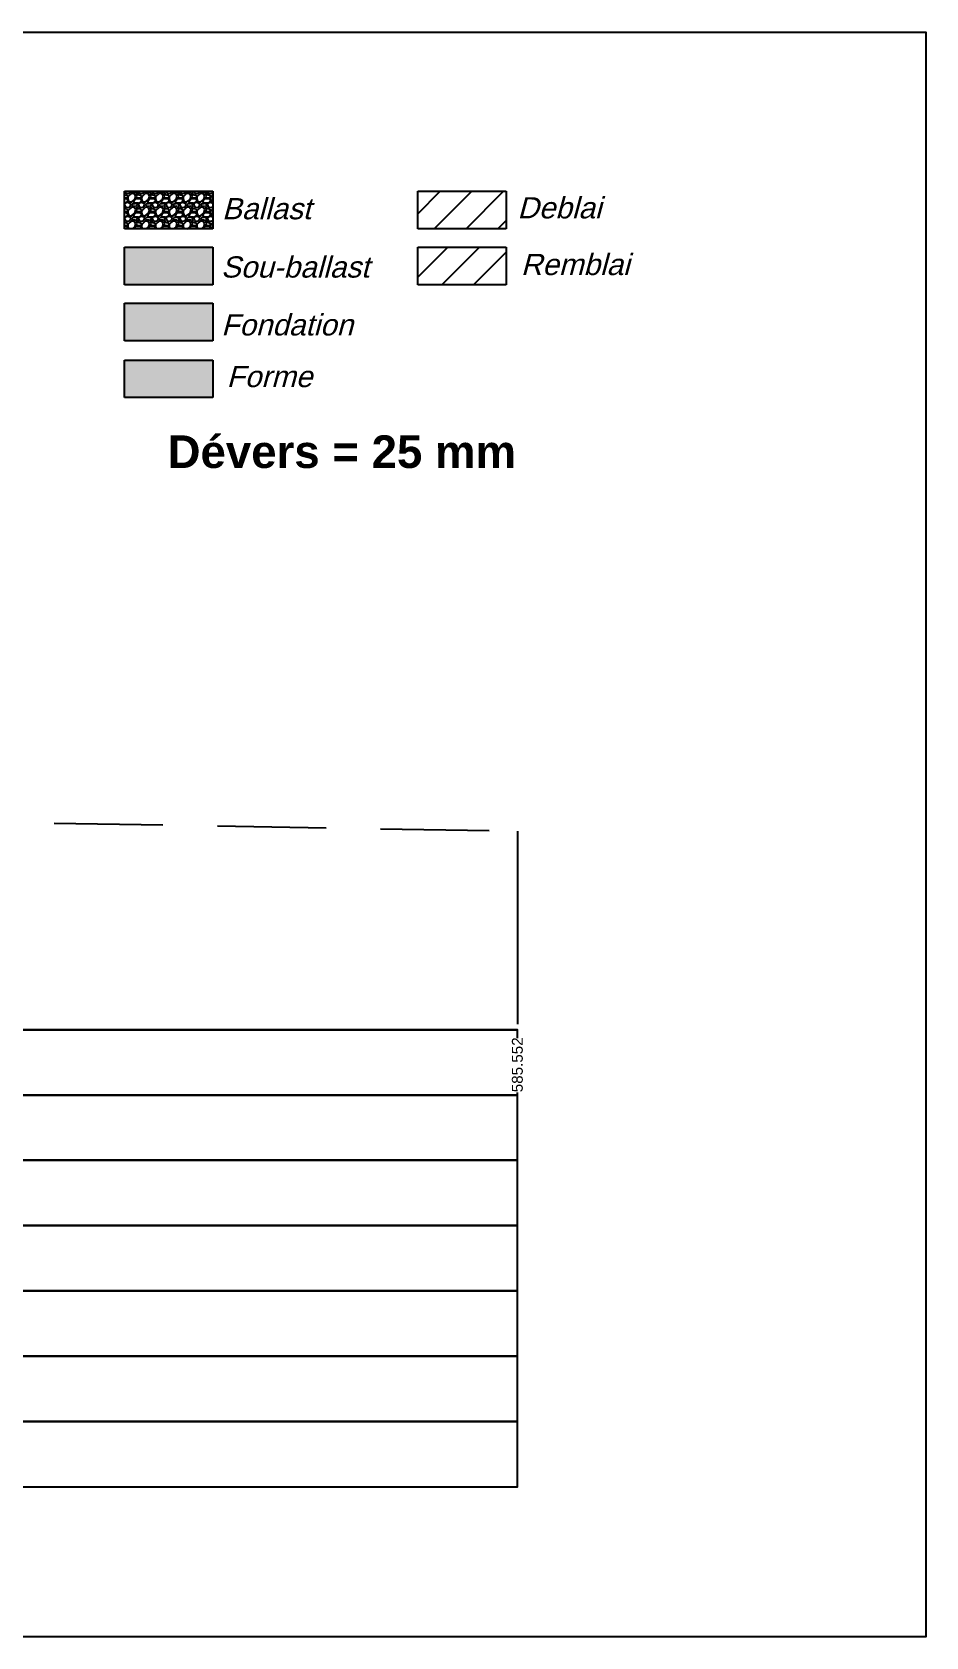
# Model space of a CAD drawing. Header units: millimetres. Extents: x 2762 to 3076, y 916 to 3305.
# Drawn here: x 2906.46 to 2922.89, y 2451.52 to 2481.02 of the extents above; entities that cross this region are included whole.
import ezdxf

# ---------------------------------------------------------------- set-up
doc = ezdxf.new("R2010")
doc.units = ezdxf.units.MM
doc.header["$LTSCALE"] = 2
doc.linetypes.add('CACHE', pattern=[9.525, 6.35, -3.175])
doc.linetypes.add('DASHED', pattern=[0.75, 0.5, -0.25])
doc.layers.add('C-ANNO-TABL-TEXT', color=150, linetype='Continuous')
doc.styles.add('ARIAL', font='arial.ttf')
doc.styles.add('C3D_Profil_Travers', font='romans.shx')
doc.styles.get("Standard").update_dxf_attribs({"font": 'arial.ttf'})

msp = doc.modelspace()

# ---------------------------------------------------------------- hatches: boundary and pattern name
h = msp.add_hatch(color=11)
h.dxf.hatch_style = 1
h.paths.add_polyline_path([(2909.781, 2477.068), (2908.155, 2477.068), (2908.155, 2476.377), (2909.781, 2476.377)])
h = msp.add_hatch(color=30)
h.dxf.hatch_style = 1
h.paths.add_polyline_path([(2909.781, 2476.041), (2908.155, 2476.041), (2908.155, 2475.349), (2909.781, 2475.349)])
h = msp.add_hatch(color=83)
h.dxf.hatch_style = 1
h.paths.add_polyline_path([(2909.781, 2474.995), (2908.155, 2474.995), (2908.155, 2474.303), (2909.781, 2474.303)])

# ---------------------------------------------------------------- linework, layer by layer
for p, q in [((2908.155, 2478.096), (2909.781, 2478.096)), ((2908.155, 2477.404), (2908.155, 2478.096)), ((2909.781, 2478.096), (2909.781, 2477.404)), ((2913.548, 2478.096), (2915.174, 2478.096)), ((2913.548, 2477.404), (2913.548, 2478.096)), ((2915.174, 2478.096), (2915.174, 2477.404)), ((2909.781, 2477.404), (2908.155, 2477.404)), ((2915.174, 2477.404), (2913.548, 2477.404)), ((2908.155, 2477.068), (2909.781, 2477.068)), ((2908.155, 2476.377), (2908.155, 2477.068)), ((2909.781, 2477.068), (2909.781, 2476.377)), ((2913.548, 2477.068), (2915.174, 2477.068)), ((2913.548, 2476.377), (2913.548, 2477.068)), ((2915.174, 2477.068), (2915.174, 2476.377)), ((2909.781, 2476.377), (2908.155, 2476.377)), ((2915.174, 2476.377), (2913.548, 2476.377)), ((2908.155, 2476.041), (2909.781, 2476.041)), ((2908.155, 2475.349), (2908.155, 2476.041)), ((2909.781, 2476.041), (2909.781, 2475.349)), ((2909.781, 2475.349), (2908.155, 2475.349)), ((2908.155, 2474.995), (2909.781, 2474.995)), ((2908.155, 2474.303), (2908.155, 2474.995)), ((2909.781, 2474.995), (2909.781, 2474.303)), ((2909.781, 2474.303), (2908.155, 2474.303))]:
    msp.add_line(p, q)
at = {"linetype": 'Continuous'}
for p, q in [((2908.158, 2478.05), (2908.155, 2478.051)), ((2908.155, 2478.047), (2908.158, 2478.05)), ((2908.195, 2478.021), (2908.155, 2478.027)), ((2908.161, 2478.096), (2908.174, 2478.065)), ((2908.173, 2478.065), (2908.216, 2478.052)), ((2908.218, 2478.005), (2908.197, 2478.023)), ((2908.216, 2478.053), (2908.26, 2478.065)), ((2908.219, 2478.006), (2908.217, 2477.953)), ((2908.217, 2477.989), (2908.217, 2478.004)), ((2908.284, 2478.053), (2908.225, 2477.999)), ((2908.26, 2478.065), (2908.271, 2478.096)), ((2908.337, 2478.053), (2908.276, 2478.058)), ((2908.317, 2478.07), (2908.293, 2478.096)), ((2908.36, 2478.076), (2908.302, 2478.071)), ((2908.364, 2478.008), (2908.336, 2478.054)), ((2908.346, 2477.946), (2908.366, 2478.009)), ((2908.363, 2478.052), (2908.373, 2478.027)), ((2908.382, 2478.06), (2908.364, 2478.053)), ((2908.374, 2478.027), (2908.412, 2478.05)), ((2908.399, 2478.029), (2908.374, 2478.004)), ((2908.374, 2478.004), (2908.394, 2477.973)), ((2908.394, 2478.096), (2908.376, 2478.076)), ((2908.412, 2478.05), (2908.381, 2478.06)), ((2908.449, 2478.021), (2908.399, 2478.029)), ((2908.415, 2478.096), (2908.428, 2478.065)), ((2908.427, 2478.065), (2908.47, 2478.052)), ((2908.472, 2478.005), (2908.451, 2478.023)), ((2908.47, 2478.053), (2908.514, 2478.065)), ((2908.473, 2478.006), (2908.471, 2477.953)), ((2908.471, 2477.989), (2908.471, 2478.004)), ((2908.538, 2478.053), (2908.479, 2477.999)), ((2908.514, 2478.065), (2908.525, 2478.096)), ((2908.591, 2478.053), (2908.53, 2478.058)), ((2908.571, 2478.07), (2908.547, 2478.096)), ((2908.614, 2478.076), (2908.556, 2478.071)), ((2908.618, 2478.008), (2908.59, 2478.054)), ((2908.6, 2477.946), (2908.62, 2478.009)), ((2908.617, 2478.052), (2908.627, 2478.027)), ((2908.636, 2478.06), (2908.618, 2478.053)), ((2908.628, 2478.027), (2908.666, 2478.05)), ((2908.653, 2478.029), (2908.628, 2478.004)), ((2908.628, 2478.004), (2908.648, 2477.973)), ((2908.648, 2478.096), (2908.63, 2478.076)), ((2908.666, 2478.05), (2908.635, 2478.06)), ((2908.703, 2478.021), (2908.653, 2478.029)), ((2908.669, 2478.096), (2908.682, 2478.065)), ((2908.681, 2478.065), (2908.724, 2478.052)), ((2908.726, 2478.005), (2908.705, 2478.023)), ((2908.724, 2478.053), (2908.768, 2478.065)), ((2908.727, 2478.006), (2908.725, 2477.953)), ((2908.725, 2477.989), (2908.725, 2478.004)), ((2908.792, 2478.053), (2908.733, 2477.999)), ((2908.768, 2478.065), (2908.779, 2478.096)), ((2908.845, 2478.053), (2908.784, 2478.058)), ((2908.825, 2478.07), (2908.801, 2478.096)), ((2908.868, 2478.076), (2908.81, 2478.071)), ((2908.872, 2478.008), (2908.844, 2478.054)), ((2908.854, 2477.946), (2908.874, 2478.009)), ((2908.871, 2478.052), (2908.881, 2478.027)), ((2908.89, 2478.06), (2908.872, 2478.053)), ((2908.882, 2478.027), (2908.92, 2478.05)), ((2908.907, 2478.029), (2908.882, 2478.004)), ((2908.882, 2478.004), (2908.902, 2477.973)), ((2908.902, 2478.096), (2908.884, 2478.076)), ((2908.92, 2478.05), (2908.889, 2478.06)), ((2908.957, 2478.021), (2908.907, 2478.029)), ((2908.923, 2478.096), (2908.936, 2478.065)), ((2908.935, 2478.065), (2908.978, 2478.052)), ((2908.98, 2478.005), (2908.959, 2478.023)), ((2908.978, 2478.053), (2909.022, 2478.065)), ((2908.981, 2478.006), (2908.979, 2477.953)), ((2908.979, 2477.989), (2908.979, 2478.004)), ((2909.046, 2478.053), (2908.987, 2477.999)), ((2909.022, 2478.065), (2909.033, 2478.096)), ((2909.099, 2478.053), (2909.038, 2478.058)), ((2909.079, 2478.07), (2909.055, 2478.096)), ((2909.122, 2478.076), (2909.064, 2478.071)), ((2909.126, 2478.008), (2909.098, 2478.054)), ((2909.108, 2477.946), (2909.128, 2478.009)), ((2909.125, 2478.052), (2909.135, 2478.027)), ((2909.144, 2478.06), (2909.126, 2478.053)), ((2909.136, 2478.027), (2909.174, 2478.05)), ((2909.161, 2478.029), (2909.136, 2478.004)), ((2909.136, 2478.004), (2909.156, 2477.973)), ((2909.156, 2478.096), (2909.138, 2478.076)), ((2909.174, 2478.05), (2909.143, 2478.06)), ((2909.211, 2478.021), (2909.161, 2478.029)), ((2909.177, 2478.096), (2909.19, 2478.065)), ((2909.189, 2478.065), (2909.232, 2478.052)), ((2909.234, 2478.005), (2909.213, 2478.023)), ((2909.232, 2478.053), (2909.276, 2478.065)), ((2909.235, 2478.006), (2909.233, 2477.953)), ((2909.233, 2477.989), (2909.233, 2478.004)), ((2909.3, 2478.053), (2909.241, 2477.999)), ((2909.276, 2478.065), (2909.287, 2478.096)), ((2909.353, 2478.053), (2909.292, 2478.058)), ((2909.333, 2478.07), (2909.309, 2478.096)), ((2909.376, 2478.076), (2909.318, 2478.071)), ((2909.38, 2478.008), (2909.352, 2478.054)), ((2909.362, 2477.946), (2909.382, 2478.009)), ((2909.379, 2478.052), (2909.389, 2478.027)), ((2909.398, 2478.06), (2909.38, 2478.053)), ((2909.39, 2478.027), (2909.428, 2478.05)), ((2909.415, 2478.029), (2909.39, 2478.004)), ((2909.39, 2478.004), (2909.41, 2477.973)), ((2909.41, 2478.096), (2909.392, 2478.076)), ((2909.428, 2478.05), (2909.397, 2478.06)), ((2909.465, 2478.021), (2909.415, 2478.029)), ((2909.431, 2478.096), (2909.444, 2478.065)), ((2909.443, 2478.065), (2909.486, 2478.052)), ((2909.488, 2478.005), (2909.467, 2478.023)), ((2909.486, 2478.053), (2909.53, 2478.065)), ((2909.489, 2478.006), (2909.487, 2477.953)), ((2909.487, 2477.989), (2909.487, 2478.004)), ((2909.554, 2478.053), (2909.495, 2477.999)), ((2909.53, 2478.065), (2909.541, 2478.096)), ((2909.607, 2478.053), (2909.546, 2478.058)), ((2909.587, 2478.07), (2909.563, 2478.096)), ((2909.63, 2478.076), (2909.572, 2478.071)), ((2909.634, 2478.008), (2909.606, 2478.054)), ((2909.616, 2477.946), (2909.636, 2478.009)), ((2909.633, 2478.052), (2909.643, 2478.027)), ((2909.652, 2478.06), (2909.634, 2478.053)), ((2909.644, 2478.027), (2909.682, 2478.05)), ((2909.669, 2478.029), (2909.644, 2478.004)), ((2909.644, 2478.004), (2909.664, 2477.973)), ((2909.664, 2478.096), (2909.646, 2478.076)), ((2909.682, 2478.05), (2909.651, 2478.06)), ((2909.719, 2478.021), (2909.669, 2478.029)), ((2909.685, 2478.096), (2909.698, 2478.065)), ((2909.697, 2478.065), (2909.74, 2478.052)), ((2909.742, 2478.005), (2909.721, 2478.023)), ((2909.74, 2478.053), (2909.781, 2478.065)), ((2909.743, 2478.006), (2909.741, 2477.953)), ((2909.741, 2477.989), (2909.741, 2478.004)), ((2909.781, 2478.029), (2909.749, 2477.999)), ((2908.155, 2477.982), (2908.205, 2477.976)), ((2908.155, 2477.961), (2908.181, 2477.961)), ((2908.207, 2477.896), (2908.155, 2477.869)), ((2908.158, 2477.796), (2908.155, 2477.797)), ((2908.155, 2477.793), (2908.158, 2477.796)), ((2908.195, 2477.767), (2908.155, 2477.773)), ((2908.155, 2477.728), (2908.205, 2477.722)), ((2908.155, 2477.707), (2908.181, 2477.707)), ((2908.159, 2477.847), (2908.174, 2477.811)), ((2908.16, 2477.846), (2908.176, 2477.882)), ((2908.173, 2477.811), (2908.216, 2477.798)), ((2908.176, 2477.883), (2908.217, 2477.895)), ((2908.18, 2477.963), (2908.214, 2477.94)), ((2908.18, 2477.709), (2908.214, 2477.686)), ((2908.218, 2477.751), (2908.197, 2477.769)), ((2908.204, 2477.966), (2908.217, 2477.989)), ((2908.214, 2477.938), (2908.204, 2477.902)), ((2908.204, 2477.712), (2908.217, 2477.735)), ((2908.216, 2477.894), (2908.257, 2477.878)), ((2908.216, 2477.799), (2908.26, 2477.811)), ((2908.217, 2477.953), (2908.237, 2477.905)), ((2908.219, 2477.752), (2908.217, 2477.699)), ((2908.217, 2477.735), (2908.217, 2477.75)), ((2908.284, 2477.799), (2908.225, 2477.745)), ((2908.237, 2477.902), (2908.29, 2477.9)), ((2908.256, 2477.88), (2908.271, 2477.847)), ((2908.26, 2477.811), (2908.273, 2477.846)), ((2908.337, 2477.799), (2908.276, 2477.804)), ((2908.317, 2477.816), (2908.289, 2477.847)), ((2908.29, 2477.903), (2908.346, 2477.946)), ((2908.29, 2477.846), (2908.298, 2477.867)), ((2908.346, 2477.866), (2908.298, 2477.861)), ((2908.36, 2477.822), (2908.302, 2477.817)), ((2908.324, 2477.91), (2908.369, 2477.961)), ((2908.324, 2477.656), (2908.369, 2477.707)), ((2908.343, 2477.88), (2908.325, 2477.911)), ((2908.364, 2477.754), (2908.336, 2477.8)), ((2908.405, 2477.876), (2908.341, 2477.881)), ((2908.397, 2477.859), (2908.346, 2477.872)), ((2908.346, 2477.692), (2908.366, 2477.755)), ((2908.363, 2477.798), (2908.373, 2477.773)), ((2908.382, 2477.806), (2908.364, 2477.799)), ((2908.369, 2477.961), (2908.435, 2477.961)), ((2908.369, 2477.707), (2908.435, 2477.707)), ((2908.374, 2477.773), (2908.412, 2477.796)), ((2908.399, 2477.775), (2908.374, 2477.75)), ((2908.374, 2477.75), (2908.394, 2477.719)), ((2908.399, 2477.847), (2908.376, 2477.822)), ((2908.412, 2477.796), (2908.381, 2477.806)), ((2908.395, 2477.983), (2908.459, 2477.976)), ((2908.395, 2477.729), (2908.459, 2477.722)), ((2908.399, 2477.846), (2908.397, 2477.859)), ((2908.449, 2477.767), (2908.399, 2477.775)), ((2908.461, 2477.896), (2908.408, 2477.869)), ((2908.413, 2477.847), (2908.428, 2477.811)), ((2908.414, 2477.846), (2908.43, 2477.882)), ((2908.427, 2477.811), (2908.47, 2477.798)), ((2908.43, 2477.883), (2908.471, 2477.895)), ((2908.434, 2477.963), (2908.468, 2477.94)), ((2908.434, 2477.709), (2908.468, 2477.686)), ((2908.472, 2477.751), (2908.451, 2477.769)), ((2908.458, 2477.966), (2908.471, 2477.989)), ((2908.468, 2477.938), (2908.458, 2477.902)), ((2908.458, 2477.712), (2908.471, 2477.735)), ((2908.47, 2477.894), (2908.511, 2477.878)), ((2908.47, 2477.799), (2908.514, 2477.811)), ((2908.471, 2477.953), (2908.491, 2477.905)), ((2908.473, 2477.752), (2908.471, 2477.699)), ((2908.471, 2477.735), (2908.471, 2477.75)), ((2908.538, 2477.799), (2908.479, 2477.745)), ((2908.491, 2477.902), (2908.544, 2477.9)), ((2908.51, 2477.88), (2908.525, 2477.847)), ((2908.514, 2477.811), (2908.527, 2477.846)), ((2908.591, 2477.799), (2908.53, 2477.804)), ((2908.571, 2477.816), (2908.543, 2477.847)), ((2908.544, 2477.903), (2908.6, 2477.946)), ((2908.544, 2477.846), (2908.552, 2477.867)), ((2908.6, 2477.866), (2908.552, 2477.861)), ((2908.614, 2477.822), (2908.556, 2477.817)), ((2908.578, 2477.91), (2908.623, 2477.961)), ((2908.578, 2477.656), (2908.623, 2477.707)), ((2908.597, 2477.88), (2908.579, 2477.911)), ((2908.618, 2477.754), (2908.59, 2477.8)), ((2908.659, 2477.876), (2908.595, 2477.881)), ((2908.651, 2477.859), (2908.6, 2477.872)), ((2908.6, 2477.692), (2908.62, 2477.755)), ((2908.617, 2477.798), (2908.627, 2477.773)), ((2908.636, 2477.806), (2908.618, 2477.799)), ((2908.623, 2477.961), (2908.689, 2477.961)), ((2908.623, 2477.707), (2908.689, 2477.707)), ((2908.628, 2477.773), (2908.666, 2477.796)), ((2908.653, 2477.775), (2908.628, 2477.75)), ((2908.628, 2477.75), (2908.648, 2477.719)), ((2908.653, 2477.847), (2908.63, 2477.822)), ((2908.666, 2477.796), (2908.635, 2477.806)), ((2908.649, 2477.983), (2908.713, 2477.976)), ((2908.649, 2477.729), (2908.713, 2477.722)), ((2908.653, 2477.846), (2908.651, 2477.859)), ((2908.703, 2477.767), (2908.653, 2477.775)), ((2908.715, 2477.896), (2908.662, 2477.869)), ((2908.667, 2477.847), (2908.682, 2477.811)), ((2908.668, 2477.846), (2908.684, 2477.882)), ((2908.681, 2477.811), (2908.724, 2477.798)), ((2908.684, 2477.883), (2908.725, 2477.895)), ((2908.688, 2477.963), (2908.722, 2477.94)), ((2908.688, 2477.709), (2908.722, 2477.686)), ((2908.726, 2477.751), (2908.705, 2477.769)), ((2908.712, 2477.966), (2908.725, 2477.989)), ((2908.722, 2477.938), (2908.712, 2477.902)), ((2908.712, 2477.712), (2908.725, 2477.735)), ((2908.724, 2477.894), (2908.765, 2477.878)), ((2908.724, 2477.799), (2908.768, 2477.811)), ((2908.725, 2477.953), (2908.745, 2477.905)), ((2908.727, 2477.752), (2908.725, 2477.699)), ((2908.725, 2477.735), (2908.725, 2477.75)), ((2908.792, 2477.799), (2908.733, 2477.745)), ((2908.745, 2477.902), (2908.798, 2477.9)), ((2908.764, 2477.88), (2908.779, 2477.847)), ((2908.768, 2477.811), (2908.781, 2477.846)), ((2908.845, 2477.799), (2908.784, 2477.804)), ((2908.825, 2477.816), (2908.797, 2477.847)), ((2908.798, 2477.903), (2908.854, 2477.946)), ((2908.798, 2477.846), (2908.806, 2477.867)), ((2908.854, 2477.866), (2908.806, 2477.861)), ((2908.868, 2477.822), (2908.81, 2477.817)), ((2908.832, 2477.91), (2908.877, 2477.961)), ((2908.832, 2477.656), (2908.877, 2477.707)), ((2908.851, 2477.88), (2908.833, 2477.911)), ((2908.872, 2477.754), (2908.844, 2477.8)), ((2908.913, 2477.876), (2908.849, 2477.881)), ((2908.905, 2477.859), (2908.854, 2477.872)), ((2908.854, 2477.692), (2908.874, 2477.755)), ((2908.871, 2477.798), (2908.881, 2477.773)), ((2908.89, 2477.806), (2908.872, 2477.799)), ((2908.877, 2477.961), (2908.943, 2477.961)), ((2908.877, 2477.707), (2908.943, 2477.707)), ((2908.882, 2477.773), (2908.92, 2477.796)), ((2908.907, 2477.775), (2908.882, 2477.75)), ((2908.882, 2477.75), (2908.902, 2477.719)), ((2908.907, 2477.847), (2908.884, 2477.822)), ((2908.92, 2477.796), (2908.889, 2477.806)), ((2908.903, 2477.983), (2908.967, 2477.976)), ((2908.903, 2477.729), (2908.967, 2477.722)), ((2908.907, 2477.846), (2908.905, 2477.859)), ((2908.957, 2477.767), (2908.907, 2477.775)), ((2908.969, 2477.896), (2908.916, 2477.869)), ((2908.921, 2477.847), (2908.936, 2477.811)), ((2908.922, 2477.846), (2908.938, 2477.882)), ((2908.935, 2477.811), (2908.978, 2477.798)), ((2908.938, 2477.883), (2908.979, 2477.895)), ((2908.942, 2477.963), (2908.976, 2477.94)), ((2908.942, 2477.709), (2908.976, 2477.686)), ((2908.98, 2477.751), (2908.959, 2477.769)), ((2908.966, 2477.966), (2908.979, 2477.989)), ((2908.976, 2477.938), (2908.966, 2477.902)), ((2908.966, 2477.712), (2908.979, 2477.735)), ((2908.978, 2477.894), (2909.019, 2477.878)), ((2908.978, 2477.799), (2909.022, 2477.811)), ((2908.979, 2477.953), (2908.999, 2477.905)), ((2908.981, 2477.752), (2908.979, 2477.699)), ((2908.979, 2477.735), (2908.979, 2477.75)), ((2909.046, 2477.799), (2908.987, 2477.745)), ((2908.999, 2477.902), (2909.052, 2477.9)), ((2909.018, 2477.88), (2909.033, 2477.847)), ((2909.022, 2477.811), (2909.035, 2477.846)), ((2909.099, 2477.799), (2909.038, 2477.804)), ((2909.079, 2477.816), (2909.051, 2477.847)), ((2909.052, 2477.903), (2909.108, 2477.946)), ((2909.052, 2477.846), (2909.06, 2477.867)), ((2909.108, 2477.866), (2909.06, 2477.861)), ((2909.122, 2477.822), (2909.064, 2477.817)), ((2909.086, 2477.91), (2909.131, 2477.961)), ((2909.086, 2477.656), (2909.131, 2477.707)), ((2909.105, 2477.88), (2909.087, 2477.911)), ((2909.126, 2477.754), (2909.098, 2477.8)), ((2909.167, 2477.876), (2909.103, 2477.881)), ((2909.159, 2477.859), (2909.108, 2477.872)), ((2909.108, 2477.692), (2909.128, 2477.755)), ((2909.125, 2477.798), (2909.135, 2477.773)), ((2909.144, 2477.806), (2909.126, 2477.799)), ((2909.131, 2477.961), (2909.197, 2477.961)), ((2909.131, 2477.707), (2909.197, 2477.707)), ((2909.136, 2477.773), (2909.174, 2477.796)), ((2909.161, 2477.775), (2909.136, 2477.75)), ((2909.136, 2477.75), (2909.156, 2477.719)), ((2909.161, 2477.847), (2909.138, 2477.822)), ((2909.174, 2477.796), (2909.143, 2477.806)), ((2909.157, 2477.983), (2909.221, 2477.976)), ((2909.157, 2477.729), (2909.221, 2477.722)), ((2909.161, 2477.846), (2909.159, 2477.859)), ((2909.211, 2477.767), (2909.161, 2477.775)), ((2909.223, 2477.896), (2909.17, 2477.869)), ((2909.175, 2477.847), (2909.19, 2477.811)), ((2909.176, 2477.846), (2909.192, 2477.882)), ((2909.189, 2477.811), (2909.232, 2477.798)), ((2909.192, 2477.883), (2909.233, 2477.895)), ((2909.196, 2477.963), (2909.23, 2477.94)), ((2909.196, 2477.709), (2909.23, 2477.686)), ((2909.234, 2477.751), (2909.213, 2477.769)), ((2909.22, 2477.966), (2909.233, 2477.989)), ((2909.23, 2477.938), (2909.22, 2477.902)), ((2909.22, 2477.712), (2909.233, 2477.735)), ((2909.232, 2477.894), (2909.273, 2477.878)), ((2909.232, 2477.799), (2909.276, 2477.811)), ((2909.233, 2477.953), (2909.253, 2477.905)), ((2909.235, 2477.752), (2909.233, 2477.699)), ((2909.233, 2477.735), (2909.233, 2477.75)), ((2909.3, 2477.799), (2909.241, 2477.745)), ((2909.253, 2477.902), (2909.306, 2477.9)), ((2909.272, 2477.88), (2909.287, 2477.847)), ((2909.276, 2477.811), (2909.289, 2477.846)), ((2909.353, 2477.799), (2909.292, 2477.804)), ((2909.333, 2477.816), (2909.305, 2477.847)), ((2909.306, 2477.903), (2909.362, 2477.946)), ((2909.306, 2477.846), (2909.314, 2477.867)), ((2909.362, 2477.866), (2909.314, 2477.861)), ((2909.376, 2477.822), (2909.318, 2477.817)), ((2909.34, 2477.91), (2909.385, 2477.961)), ((2909.34, 2477.656), (2909.385, 2477.707)), ((2909.359, 2477.88), (2909.341, 2477.911)), ((2909.38, 2477.754), (2909.352, 2477.8)), ((2909.421, 2477.876), (2909.357, 2477.881)), ((2909.413, 2477.859), (2909.362, 2477.872)), ((2909.362, 2477.692), (2909.382, 2477.755)), ((2909.379, 2477.798), (2909.389, 2477.773)), ((2909.398, 2477.806), (2909.38, 2477.799)), ((2909.385, 2477.961), (2909.451, 2477.961)), ((2909.385, 2477.707), (2909.451, 2477.707)), ((2909.39, 2477.773), (2909.428, 2477.796)), ((2909.415, 2477.775), (2909.39, 2477.75)), ((2909.39, 2477.75), (2909.41, 2477.719)), ((2909.415, 2477.847), (2909.392, 2477.822)), ((2909.428, 2477.796), (2909.397, 2477.806)), ((2909.411, 2477.983), (2909.475, 2477.976)), ((2909.411, 2477.729), (2909.475, 2477.722)), ((2909.415, 2477.846), (2909.413, 2477.859)), ((2909.465, 2477.767), (2909.415, 2477.775)), ((2909.477, 2477.896), (2909.424, 2477.869)), ((2909.429, 2477.847), (2909.444, 2477.811)), ((2909.43, 2477.846), (2909.446, 2477.882)), ((2909.443, 2477.811), (2909.486, 2477.798)), ((2909.446, 2477.883), (2909.487, 2477.895)), ((2909.45, 2477.963), (2909.484, 2477.94)), ((2909.45, 2477.709), (2909.484, 2477.686)), ((2909.488, 2477.751), (2909.467, 2477.769)), ((2909.474, 2477.966), (2909.487, 2477.989)), ((2909.484, 2477.938), (2909.474, 2477.902)), ((2909.474, 2477.712), (2909.487, 2477.735)), ((2909.486, 2477.894), (2909.527, 2477.878)), ((2909.486, 2477.799), (2909.53, 2477.811)), ((2909.487, 2477.953), (2909.507, 2477.905)), ((2909.489, 2477.752), (2909.487, 2477.699)), ((2909.487, 2477.735), (2909.487, 2477.75)), ((2909.554, 2477.799), (2909.495, 2477.745)), ((2909.507, 2477.902), (2909.56, 2477.9)), ((2909.526, 2477.88), (2909.541, 2477.847)), ((2909.53, 2477.811), (2909.543, 2477.846)), ((2909.607, 2477.799), (2909.546, 2477.804)), ((2909.587, 2477.816), (2909.559, 2477.847)), ((2909.56, 2477.903), (2909.616, 2477.946)), ((2909.56, 2477.846), (2909.568, 2477.867)), ((2909.616, 2477.866), (2909.568, 2477.861)), ((2909.63, 2477.822), (2909.572, 2477.817)), ((2909.594, 2477.91), (2909.639, 2477.961)), ((2909.594, 2477.656), (2909.639, 2477.707)), ((2909.613, 2477.88), (2909.595, 2477.911)), ((2909.634, 2477.754), (2909.606, 2477.8)), ((2909.675, 2477.876), (2909.611, 2477.881)), ((2909.667, 2477.859), (2909.616, 2477.872)), ((2909.616, 2477.692), (2909.636, 2477.755)), ((2909.633, 2477.798), (2909.643, 2477.773)), ((2909.652, 2477.806), (2909.634, 2477.799)), ((2909.639, 2477.961), (2909.705, 2477.961)), ((2909.639, 2477.707), (2909.705, 2477.707)), ((2909.644, 2477.773), (2909.682, 2477.796)), ((2909.669, 2477.775), (2909.644, 2477.75)), ((2909.644, 2477.75), (2909.664, 2477.719)), ((2909.669, 2477.847), (2909.646, 2477.822)), ((2909.682, 2477.796), (2909.651, 2477.806)), ((2909.665, 2477.983), (2909.729, 2477.976)), ((2909.665, 2477.729), (2909.729, 2477.722)), ((2909.669, 2477.846), (2909.667, 2477.859)), ((2909.719, 2477.767), (2909.669, 2477.775)), ((2909.731, 2477.896), (2909.678, 2477.869)), ((2909.683, 2477.847), (2909.698, 2477.811)), ((2909.684, 2477.846), (2909.7, 2477.882)), ((2909.697, 2477.811), (2909.74, 2477.798)), ((2909.7, 2477.883), (2909.741, 2477.895)), ((2909.704, 2477.963), (2909.738, 2477.94)), ((2909.704, 2477.709), (2909.738, 2477.686)), ((2909.742, 2477.751), (2909.721, 2477.769)), ((2909.728, 2477.966), (2909.741, 2477.989)), ((2909.738, 2477.938), (2909.728, 2477.902)), ((2909.728, 2477.712), (2909.741, 2477.735)), ((2909.74, 2477.894), (2909.781, 2477.878)), ((2909.74, 2477.799), (2909.781, 2477.811)), ((2909.741, 2477.953), (2909.761, 2477.905)), ((2909.743, 2477.752), (2909.741, 2477.699)), ((2909.741, 2477.735), (2909.741, 2477.75)), ((2909.781, 2477.775), (2909.749, 2477.745)), ((2909.761, 2477.902), (2909.781, 2477.901)), ((2909.78, 2477.88), (2909.781, 2477.877)), ((2908.207, 2477.642), (2908.155, 2477.615)), ((2908.158, 2477.542), (2908.155, 2477.543)), ((2908.155, 2477.539), (2908.158, 2477.542)), ((2908.195, 2477.513), (2908.155, 2477.519)), ((2908.155, 2477.474), (2908.205, 2477.468)), ((2908.155, 2477.453), (2908.181, 2477.453)), ((2908.159, 2477.593), (2908.174, 2477.557)), ((2908.16, 2477.592), (2908.176, 2477.628)), ((2908.173, 2477.557), (2908.216, 2477.544)), ((2908.176, 2477.629), (2908.217, 2477.641)), ((2908.18, 2477.455), (2908.214, 2477.432)), ((2908.218, 2477.497), (2908.197, 2477.515)), ((2908.214, 2477.684), (2908.204, 2477.648)), ((2908.204, 2477.458), (2908.217, 2477.481)), ((2908.214, 2477.43), (2908.206, 2477.404)), ((2908.216, 2477.64), (2908.257, 2477.624)), ((2908.216, 2477.545), (2908.26, 2477.557)), ((2908.217, 2477.699), (2908.237, 2477.651)), ((2908.219, 2477.498), (2908.217, 2477.445)), ((2908.217, 2477.481), (2908.217, 2477.496)), ((2908.217, 2477.445), (2908.235, 2477.404)), ((2908.284, 2477.545), (2908.225, 2477.491)), ((2908.237, 2477.648), (2908.29, 2477.646)), ((2908.256, 2477.626), (2908.271, 2477.593)), ((2908.26, 2477.557), (2908.273, 2477.592)), ((2908.337, 2477.545), (2908.276, 2477.55)), ((2908.317, 2477.562), (2908.289, 2477.593)), ((2908.29, 2477.649), (2908.346, 2477.692)), ((2908.29, 2477.592), (2908.298, 2477.613)), ((2908.346, 2477.612), (2908.298, 2477.607)), ((2908.36, 2477.568), (2908.302, 2477.563)), ((2908.302, 2477.404), (2908.346, 2477.438)), ((2908.343, 2477.626), (2908.325, 2477.657)), ((2908.325, 2477.404), (2908.369, 2477.453)), ((2908.364, 2477.5), (2908.336, 2477.546)), ((2908.405, 2477.622), (2908.341, 2477.627)), ((2908.397, 2477.605), (2908.346, 2477.618)), ((2908.346, 2477.438), (2908.366, 2477.501)), ((2908.363, 2477.544), (2908.373, 2477.519)), ((2908.382, 2477.552), (2908.364, 2477.545)), ((2908.369, 2477.453), (2908.435, 2477.453)), ((2908.374, 2477.519), (2908.412, 2477.542)), ((2908.399, 2477.521), (2908.374, 2477.496)), ((2908.374, 2477.496), (2908.394, 2477.465)), ((2908.399, 2477.593), (2908.376, 2477.568)), ((2908.412, 2477.542), (2908.381, 2477.552)), ((2908.395, 2477.475), (2908.459, 2477.468)), ((2908.399, 2477.592), (2908.397, 2477.605)), ((2908.449, 2477.513), (2908.399, 2477.521)), ((2908.461, 2477.642), (2908.408, 2477.615)), ((2908.413, 2477.593), (2908.428, 2477.557)), ((2908.414, 2477.592), (2908.43, 2477.628)), ((2908.427, 2477.557), (2908.47, 2477.544)), ((2908.43, 2477.629), (2908.471, 2477.641)), ((2908.434, 2477.455), (2908.468, 2477.432)), ((2908.472, 2477.497), (2908.451, 2477.515)), ((2908.468, 2477.684), (2908.458, 2477.648)), ((2908.458, 2477.458), (2908.471, 2477.481)), ((2908.468, 2477.43), (2908.46, 2477.404)), ((2908.47, 2477.64), (2908.511, 2477.624)), ((2908.47, 2477.545), (2908.514, 2477.557)), ((2908.471, 2477.699), (2908.491, 2477.651)), ((2908.473, 2477.498), (2908.471, 2477.445)), ((2908.471, 2477.481), (2908.471, 2477.496)), ((2908.471, 2477.445), (2908.489, 2477.404)), ((2908.538, 2477.545), (2908.479, 2477.491)), ((2908.491, 2477.648), (2908.544, 2477.646)), ((2908.51, 2477.626), (2908.525, 2477.593)), ((2908.514, 2477.557), (2908.527, 2477.592)), ((2908.591, 2477.545), (2908.53, 2477.55)), ((2908.571, 2477.562), (2908.543, 2477.593)), ((2908.544, 2477.649), (2908.6, 2477.692)), ((2908.544, 2477.592), (2908.552, 2477.613)), ((2908.6, 2477.612), (2908.552, 2477.607)), ((2908.614, 2477.568), (2908.556, 2477.563)), ((2908.556, 2477.404), (2908.6, 2477.438)), ((2908.597, 2477.626), (2908.579, 2477.657)), ((2908.579, 2477.404), (2908.623, 2477.453)), ((2908.618, 2477.5), (2908.59, 2477.546)), ((2908.659, 2477.622), (2908.595, 2477.627)), ((2908.651, 2477.605), (2908.6, 2477.618)), ((2908.6, 2477.438), (2908.62, 2477.501)), ((2908.617, 2477.544), (2908.627, 2477.519)), ((2908.636, 2477.552), (2908.618, 2477.545)), ((2908.623, 2477.453), (2908.689, 2477.453)), ((2908.628, 2477.519), (2908.666, 2477.542)), ((2908.653, 2477.521), (2908.628, 2477.496)), ((2908.628, 2477.496), (2908.648, 2477.465)), ((2908.653, 2477.593), (2908.63, 2477.568)), ((2908.666, 2477.542), (2908.635, 2477.552)), ((2908.649, 2477.475), (2908.713, 2477.468)), ((2908.653, 2477.592), (2908.651, 2477.605)), ((2908.703, 2477.513), (2908.653, 2477.521)), ((2908.715, 2477.642), (2908.662, 2477.615)), ((2908.667, 2477.593), (2908.682, 2477.557)), ((2908.668, 2477.592), (2908.684, 2477.628)), ((2908.681, 2477.557), (2908.724, 2477.544)), ((2908.684, 2477.629), (2908.725, 2477.641)), ((2908.688, 2477.455), (2908.722, 2477.432)), ((2908.726, 2477.497), (2908.705, 2477.515)), ((2908.722, 2477.684), (2908.712, 2477.648)), ((2908.712, 2477.458), (2908.725, 2477.481)), ((2908.722, 2477.43), (2908.714, 2477.404)), ((2908.724, 2477.64), (2908.765, 2477.624)), ((2908.724, 2477.545), (2908.768, 2477.557)), ((2908.725, 2477.699), (2908.745, 2477.651)), ((2908.727, 2477.498), (2908.725, 2477.445)), ((2908.725, 2477.481), (2908.725, 2477.496)), ((2908.725, 2477.445), (2908.743, 2477.404)), ((2908.792, 2477.545), (2908.733, 2477.491)), ((2908.745, 2477.648), (2908.798, 2477.646)), ((2908.764, 2477.626), (2908.779, 2477.593)), ((2908.768, 2477.557), (2908.781, 2477.592)), ((2908.845, 2477.545), (2908.784, 2477.55)), ((2908.825, 2477.562), (2908.797, 2477.593)), ((2908.798, 2477.649), (2908.854, 2477.692)), ((2908.798, 2477.592), (2908.806, 2477.613)), ((2908.854, 2477.612), (2908.806, 2477.607)), ((2908.868, 2477.568), (2908.81, 2477.563)), ((2908.81, 2477.404), (2908.854, 2477.438)), ((2908.851, 2477.626), (2908.833, 2477.657)), ((2908.833, 2477.404), (2908.877, 2477.453)), ((2908.872, 2477.5), (2908.844, 2477.546)), ((2908.913, 2477.622), (2908.849, 2477.627)), ((2908.905, 2477.605), (2908.854, 2477.618)), ((2908.854, 2477.438), (2908.874, 2477.501)), ((2908.871, 2477.544), (2908.881, 2477.519)), ((2908.89, 2477.552), (2908.872, 2477.545)), ((2908.877, 2477.453), (2908.943, 2477.453)), ((2908.882, 2477.519), (2908.92, 2477.542)), ((2908.907, 2477.521), (2908.882, 2477.496)), ((2908.882, 2477.496), (2908.902, 2477.465)), ((2908.907, 2477.593), (2908.884, 2477.568)), ((2908.92, 2477.542), (2908.889, 2477.552)), ((2908.903, 2477.475), (2908.967, 2477.468)), ((2908.907, 2477.592), (2908.905, 2477.605)), ((2908.957, 2477.513), (2908.907, 2477.521)), ((2908.969, 2477.642), (2908.916, 2477.615)), ((2908.921, 2477.593), (2908.936, 2477.557)), ((2908.922, 2477.592), (2908.938, 2477.628)), ((2908.935, 2477.557), (2908.978, 2477.544)), ((2908.938, 2477.629), (2908.979, 2477.641)), ((2908.942, 2477.455), (2908.976, 2477.432)), ((2908.98, 2477.497), (2908.959, 2477.515)), ((2908.976, 2477.684), (2908.966, 2477.648)), ((2908.966, 2477.458), (2908.979, 2477.481)), ((2908.976, 2477.43), (2908.968, 2477.404)), ((2908.978, 2477.64), (2909.019, 2477.624)), ((2908.978, 2477.545), (2909.022, 2477.557)), ((2908.979, 2477.699), (2908.999, 2477.651)), ((2908.981, 2477.498), (2908.979, 2477.445)), ((2908.979, 2477.481), (2908.979, 2477.496)), ((2908.979, 2477.445), (2908.997, 2477.404)), ((2909.046, 2477.545), (2908.987, 2477.491)), ((2908.999, 2477.648), (2909.052, 2477.646)), ((2909.018, 2477.626), (2909.033, 2477.593)), ((2909.022, 2477.557), (2909.035, 2477.592)), ((2909.099, 2477.545), (2909.038, 2477.55)), ((2909.079, 2477.562), (2909.051, 2477.593)), ((2909.052, 2477.649), (2909.108, 2477.692)), ((2909.052, 2477.592), (2909.06, 2477.613)), ((2909.108, 2477.612), (2909.06, 2477.607)), ((2909.122, 2477.568), (2909.064, 2477.563)), ((2909.064, 2477.404), (2909.108, 2477.438)), ((2909.105, 2477.626), (2909.087, 2477.657)), ((2909.087, 2477.404), (2909.131, 2477.453)), ((2909.126, 2477.5), (2909.098, 2477.546)), ((2909.167, 2477.622), (2909.103, 2477.627)), ((2909.159, 2477.605), (2909.108, 2477.618)), ((2909.108, 2477.438), (2909.128, 2477.501)), ((2909.125, 2477.544), (2909.135, 2477.519)), ((2909.144, 2477.552), (2909.126, 2477.545)), ((2909.131, 2477.453), (2909.197, 2477.453)), ((2909.136, 2477.519), (2909.174, 2477.542)), ((2909.161, 2477.521), (2909.136, 2477.496)), ((2909.136, 2477.496), (2909.156, 2477.465)), ((2909.161, 2477.593), (2909.138, 2477.568)), ((2909.174, 2477.542), (2909.143, 2477.552)), ((2909.157, 2477.475), (2909.221, 2477.468)), ((2909.161, 2477.592), (2909.159, 2477.605)), ((2909.211, 2477.513), (2909.161, 2477.521)), ((2909.223, 2477.642), (2909.17, 2477.615)), ((2909.175, 2477.593), (2909.19, 2477.557)), ((2909.176, 2477.592), (2909.192, 2477.628)), ((2909.189, 2477.557), (2909.232, 2477.544)), ((2909.192, 2477.629), (2909.233, 2477.641)), ((2909.196, 2477.455), (2909.23, 2477.432)), ((2909.234, 2477.497), (2909.213, 2477.515)), ((2909.23, 2477.684), (2909.22, 2477.648)), ((2909.22, 2477.458), (2909.233, 2477.481)), ((2909.23, 2477.43), (2909.222, 2477.404)), ((2909.232, 2477.64), (2909.273, 2477.624)), ((2909.232, 2477.545), (2909.276, 2477.557)), ((2909.233, 2477.699), (2909.253, 2477.651)), ((2909.235, 2477.498), (2909.233, 2477.445)), ((2909.233, 2477.481), (2909.233, 2477.496)), ((2909.233, 2477.445), (2909.251, 2477.404)), ((2909.3, 2477.545), (2909.241, 2477.491)), ((2909.253, 2477.648), (2909.306, 2477.646)), ((2909.272, 2477.626), (2909.287, 2477.593)), ((2909.276, 2477.557), (2909.289, 2477.592)), ((2909.353, 2477.545), (2909.292, 2477.55)), ((2909.333, 2477.562), (2909.305, 2477.593)), ((2909.306, 2477.649), (2909.362, 2477.692)), ((2909.306, 2477.592), (2909.314, 2477.613)), ((2909.362, 2477.612), (2909.314, 2477.607)), ((2909.376, 2477.568), (2909.318, 2477.563)), ((2909.318, 2477.404), (2909.362, 2477.438)), ((2909.359, 2477.626), (2909.341, 2477.657)), ((2909.341, 2477.404), (2909.385, 2477.453)), ((2909.38, 2477.5), (2909.352, 2477.546)), ((2909.421, 2477.622), (2909.357, 2477.627)), ((2909.413, 2477.605), (2909.362, 2477.618)), ((2909.362, 2477.438), (2909.382, 2477.501)), ((2909.379, 2477.544), (2909.389, 2477.519)), ((2909.398, 2477.552), (2909.38, 2477.545)), ((2909.385, 2477.453), (2909.451, 2477.453)), ((2909.39, 2477.519), (2909.428, 2477.542)), ((2909.415, 2477.521), (2909.39, 2477.496)), ((2909.39, 2477.496), (2909.41, 2477.465)), ((2909.415, 2477.593), (2909.392, 2477.568)), ((2909.428, 2477.542), (2909.397, 2477.552)), ((2909.411, 2477.475), (2909.475, 2477.468)), ((2909.415, 2477.592), (2909.413, 2477.605)), ((2909.465, 2477.513), (2909.415, 2477.521)), ((2909.477, 2477.642), (2909.424, 2477.615)), ((2909.429, 2477.593), (2909.444, 2477.557)), ((2909.43, 2477.592), (2909.446, 2477.628)), ((2909.443, 2477.557), (2909.486, 2477.544)), ((2909.446, 2477.629), (2909.487, 2477.641)), ((2909.45, 2477.455), (2909.484, 2477.432)), ((2909.488, 2477.497), (2909.467, 2477.515)), ((2909.484, 2477.684), (2909.474, 2477.648)), ((2909.474, 2477.458), (2909.487, 2477.481)), ((2909.484, 2477.43), (2909.476, 2477.404)), ((2909.486, 2477.64), (2909.527, 2477.624)), ((2909.486, 2477.545), (2909.53, 2477.557)), ((2909.487, 2477.699), (2909.507, 2477.651)), ((2909.489, 2477.498), (2909.487, 2477.445)), ((2909.487, 2477.481), (2909.487, 2477.496)), ((2909.487, 2477.445), (2909.505, 2477.404)), ((2909.554, 2477.545), (2909.495, 2477.491)), ((2909.507, 2477.648), (2909.56, 2477.646)), ((2909.526, 2477.626), (2909.541, 2477.593)), ((2909.53, 2477.557), (2909.543, 2477.592)), ((2909.607, 2477.545), (2909.546, 2477.55)), ((2909.587, 2477.562), (2909.559, 2477.593)), ((2909.56, 2477.649), (2909.616, 2477.692)), ((2909.56, 2477.592), (2909.568, 2477.613)), ((2909.616, 2477.612), (2909.568, 2477.607)), ((2909.63, 2477.568), (2909.572, 2477.563)), ((2909.572, 2477.404), (2909.616, 2477.438)), ((2909.613, 2477.626), (2909.595, 2477.657)), ((2909.595, 2477.404), (2909.639, 2477.453)), ((2909.634, 2477.5), (2909.606, 2477.546)), ((2909.675, 2477.622), (2909.611, 2477.627)), ((2909.667, 2477.605), (2909.616, 2477.618)), ((2909.616, 2477.438), (2909.636, 2477.501)), ((2909.633, 2477.544), (2909.643, 2477.519)), ((2909.652, 2477.552), (2909.634, 2477.545)), ((2909.639, 2477.453), (2909.705, 2477.453)), ((2909.644, 2477.519), (2909.682, 2477.542)), ((2909.669, 2477.521), (2909.644, 2477.496)), ((2909.644, 2477.496), (2909.664, 2477.465)), ((2909.669, 2477.593), (2909.646, 2477.568)), ((2909.682, 2477.542), (2909.651, 2477.552)), ((2909.665, 2477.475), (2909.729, 2477.468)), ((2909.669, 2477.592), (2909.667, 2477.605)), ((2909.719, 2477.513), (2909.669, 2477.521)), ((2909.731, 2477.642), (2909.678, 2477.615)), ((2909.683, 2477.593), (2909.698, 2477.557)), ((2909.684, 2477.592), (2909.7, 2477.628)), ((2909.697, 2477.557), (2909.74, 2477.544)), ((2909.7, 2477.629), (2909.741, 2477.641)), ((2909.704, 2477.455), (2909.738, 2477.432)), ((2909.742, 2477.497), (2909.721, 2477.515)), ((2909.738, 2477.684), (2909.728, 2477.648)), ((2909.728, 2477.458), (2909.741, 2477.481)), ((2909.738, 2477.43), (2909.73, 2477.404)), ((2909.74, 2477.64), (2909.781, 2477.624)), ((2909.74, 2477.545), (2909.781, 2477.557)), ((2909.741, 2477.699), (2909.761, 2477.651)), ((2909.743, 2477.498), (2909.741, 2477.445)), ((2909.741, 2477.481), (2909.741, 2477.496)), ((2909.741, 2477.445), (2909.759, 2477.404)), ((2909.781, 2477.521), (2909.749, 2477.491)), ((2909.761, 2477.648), (2909.781, 2477.647)), ((2909.78, 2477.626), (2909.781, 2477.623))]:
    msp.add_line(p, q, dxfattribs=at)
at = {"color": 1, "linetype": 'Continuous'}
for p, q in [((2913.548, 2477.683), (2913.96, 2478.096)), ((2913.852, 2477.404), (2914.544, 2478.096)), ((2914.436, 2477.404), (2915.127, 2478.096)), ((2915.019, 2477.404), (2915.174, 2477.559))]:
    msp.add_line(p, q, dxfattribs=at)
at = {"color": 3, "linetype": 'Continuous'}
for p, q in [((2913.548, 2476.516), (2914.1, 2477.068)), ((2913.992, 2476.377), (2914.684, 2477.068)), ((2914.576, 2476.377), (2915.174, 2476.975)), ((2915.159, 2476.377), (2915.174, 2476.392))]:
    msp.add_line(p, q, dxfattribs=at)
at = {"color": 105, "linetype": 'DASHED', "lineweight": -3, "ltscale": 2}
msp.add_line((2903.865, 2466.533), (2915.38, 2466.336), dxfattribs=at)
at = {"color": 98, "linetype": 'CACHE', "lineweight": -3}
msp.add_line((2915.38, 2466.336), (2915.38, 2462.784), dxfattribs=at)
at = {"color": 7, "linetype": 'Continuous', "lineweight": -3}
msp.add_line((2881.379, 2462.684), (2915.381, 2462.684), dxfattribs=at)
for points in [[(2881.379, 2461.484), (2915.381, 2461.484), (2915.381, 2462.684), (2881.379, 2462.684)], [(2881.379, 2460.284), (2915.381, 2460.284), (2915.381, 2461.484), (2881.379, 2461.484)], [(2881.379, 2459.084), (2915.381, 2459.084), (2915.381, 2460.284), (2881.379, 2460.284)], [(2881.379, 2457.884), (2915.381, 2457.884), (2915.381, 2459.084), (2881.379, 2459.084)], [(2881.379, 2456.684), (2915.381, 2456.684), (2915.381, 2457.884), (2881.379, 2457.884)], [(2881.379, 2455.484), (2915.381, 2455.484), (2915.381, 2456.684), (2881.379, 2456.684)], [(2881.379, 2454.284), (2915.381, 2454.284), (2915.381, 2455.484), (2881.379, 2455.484)]]:
    msp.add_3dface(points, dxfattribs=at)

# ---------------------------------------------------------------- texts
at = {"insert": (2908.949, 2473.61), "char_height": 0.6, "attachment_point": 1}
msp.add_mtext_dynamic_manual_height_columns('{\\fArial|b1|i0|c0|p34;Dévers = 25 mm}', width=8.82587, gutter_width=1.25, heights=[0], dxfattribs=at)
at = {"layer": 'C-ANNO-TABL-TEXT', "color": 7, "style": 'ARIAL', "oblique": 15}
for s, p in [('Deblai', (2915.379, 2477.598)), ('Ballast', (2909.949, 2477.582)), ('Sou-ballast', (2909.929, 2476.51)), ('Remblai', (2915.443, 2476.556)), ('Fondation', (2909.934, 2475.446)), ('Forme', (2910.034, 2474.497))]:
    msp.add_text(s, height=0.39, dxfattribs=at).set_placement(p)

# ---------------------------------------------------------------- next in the draw order: texts
at = {"color": 7, "linetype": 'Continuous', "lineweight": -3, "insert": (2915.38, 2461.534), "char_height": 0.2, "width": 0.99347, "attachment_point": 4, "rotation": 90, "style": 'C3D_Profil_Travers', "bg_fill": 3, "box_fill_scale": 1.000375, "bg_fill_color": 256, "bg_fill_true_color": 13158600, "bg_fill_transparency": 0}
msp.add_mtext('{\\fArial|b0|i0|c0|p34;585.552}', dxfattribs=at)

# ---------------------------------------------------------------- next in the draw order: linework, layer by layer
msp.add_lwpolyline([(2873.89, 2481.023), (2922.89, 2481.023), (2922.89, 2451.523), (2873.89, 2451.523)], close=True)

doc.saveas('drawing.dxf')
